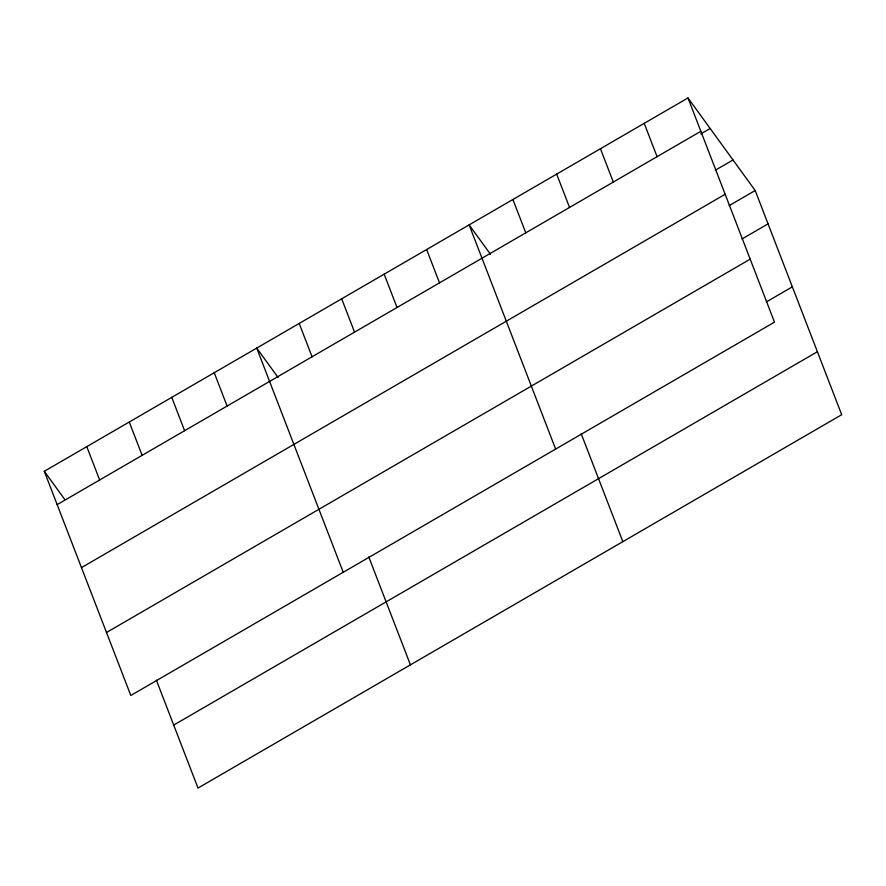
<?xml version="1.0" encoding="UTF-8"?>
<svg xmlns="http://www.w3.org/2000/svg" width="886" height="886" viewBox="0 0 886 886"><rect width="100%" height="100%" fill="white"/><g stroke="black" fill="none" stroke-linecap="round" stroke-linejoin="round"><path stroke-width="1.33" d="M687.99 97.947L774.497 322.15L130.807 695.477L44.3 471.286L687.99 97.947L755.193 190.523L841.7 414.714L198.01 788.053L156.368 680.138M57.169 504.621L700.848 131.283M700.704 133.985L710.162 128.503M715.268 170.267L733.01 159.978M81.468 567.605L725.158 194.267M729.167 205.618L755.193 190.523M742.025 238.954L768.051 223.859M106.508 632.493L750.198 259.166M766.335 301.938L792.361 286.842M173.711 725.069L817.401 351.731M490.523 254.337L469.137 224.878L555.644 449.08M278.104 377.536L256.719 348.076L343.225 572.278M44.3 471.286L64.888 499.649M644.222 123.331L657.08 156.678M600.442 148.726L613.311 182.062M556.674 174.11L569.543 207.446M512.905 199.494L525.775 232.83M581.205 433.741L622.847 541.656M426.653 249.52L439.511 282.856M384.17 274.162L397.028 307.497M341.686 298.803L354.544 332.139M299.202 323.445L312.06 356.781M368.786 556.94L410.428 664.854M214.235 372.718L227.093 406.054M171.751 397.36L184.609 430.696M129.267 422.002L142.125 455.338M86.784 446.644L99.653 479.979"/></g></svg>
